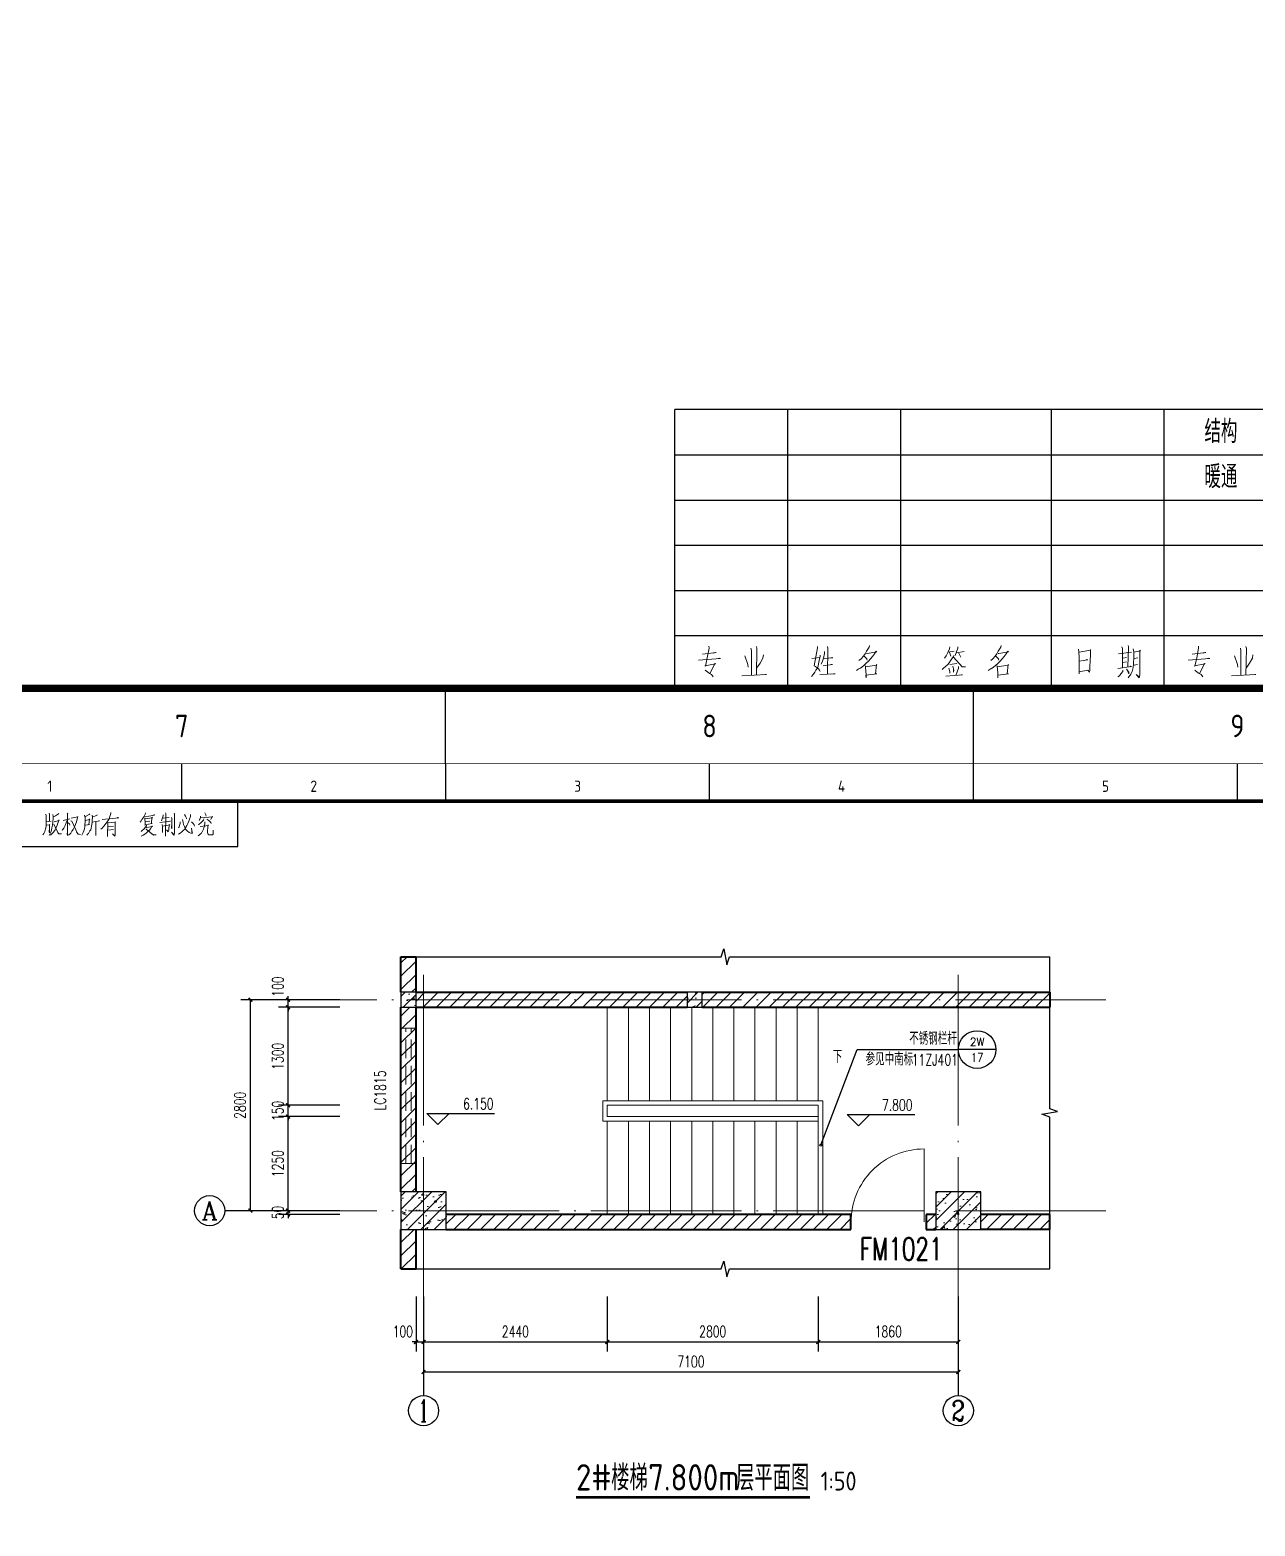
# Model space of a CAD drawing. Extents: x 238398 to 585159, y -66832 to 191741.
# Drawn here: x 408473 to 424739, y -47244 to -27378 of the extents above; entities that cross this region are included whole.
import ezdxf
from ezdxf.enums import TextEntityAlignment as Align

# ---------------------------------------------------------------- set-up
doc = ezdxf.new("R2010")
doc.units = 0
doc.header["$LTSCALE"] = 1000
doc.header["$MEASUREMENT"] = 0
doc.linetypes.add('DASH', pattern=[0.35, 0.25, -0.1])
doc.linetypes.add('DOTE', pattern=[2.42, 2, -0.2, 0.02, -0.2])
for name, color, linetype in [('AXIS', 3, 'Continuous'), ('AXIS_TEXT', 7, 'Continuous'), ('DIM_ELEV', 3, 'Continuous'), ('DIM_IDEN', 3, 'Continuous'), ('DIM_SYMB', 3, 'Continuous'), ('GZZ', 9, 'Continuous'), ('HQ1', 7, 'Continuous'), ('HQ2', 7, 'Continuous'), ('PUB_DIM', 76, 'Continuous'), ('WINDOW_TEXT', 7, 'Continuous')]:
    doc.layers.add(name, color=color, linetype=linetype)
for name, color, linetype, lineweight in [('COLUMN', 9, 'Continuous', 30), ('DOTE', 18, 'DOTE', 13), ('PUB_HATCH', 252, 'Continuous', 5), ('PUB_TEXT', 7, 'Continuous', 20), ('STAIR', 2, 'Continuous', 18), ('WALL', 4, 'Continuous', 40), ('WINDOW', 2, 'Continuous', 18)]:
    doc.layers.add(name, color=color, linetype=linetype, lineweight=lineweight)
doc.styles.add('_TCH_AXIS', font='complex.shx', dxfattribs={"bigfont": 'gbcbig.shx'})
doc.styles.add('_TCH_DIM', font='SIMPLEX', dxfattribs={"bigfont": 'GBCBIG'})
doc.styles.add('_TCH_DIM_T3', font='SIMPLEX', dxfattribs={"width": 0.705882, "bigfont": 'GBCBIG'})
doc.styles.add('_TCH_LABEL', font='geditxt.shx', dxfattribs={"bigfont": 'hztxt1.shx'})
doc.styles.add('_TCH_WINDOW', font='geditxt.shx', dxfattribs={"bigfont": 'hztxt1.shx'})
doc.styles.get("Standard").update_dxf_attribs({"font": 'gbenor.shx', "bigfont": 'gbcbig.shx'})
doc.styles.add('TK', font='GEDITXT.SHX', dxfattribs={"width": 0.85, "height": 3.5, "bigfont": 'hztxt1.shx'})
doc.dimstyles.new('_TCH_ARCH&&50', dxfattribs={"dimtxt": 148.75, "dimasz": 50, "dimexe": 125, "dimexo": 150, "dimgap": 63.125, "dimtad": 1, "dimdec": 0, "dimzin": 0, "dimdsep": 46, "dimtxsty": '_TCH_DIM_T3', "dimblk": 'ARCHTICK', "dimcen": 0.09, "dimazin": 2, "dimtfac": 1, "dimtdec": 0, "dimtix": 1, "dimtmove": 2, "dimatfit": 3, "dimfxl": 1, "dimtolj": 1, "dimtzin": 0, "dimarcsym": 0})
pattern_1 = [(45, (0, 89.76), (-88.388383, 88.388383), [])]
pattern_2 = [(45, (0, 0), (-88.388348, 88.388348), []), (50, (0, 0), (358.6301, -31.37607), [37.5, -412.5]), (355, (0, 0), (-69.37567, 376.09607), [30, -330]), (100.4514, (29.9, -2.6), (289.2547, 344.71977), [31.8701, -350.57106]), (46.1842, (0, 100), (533.62052, -82.7595), [56.25, -618.75]), (96.6356, (44.47, 93.1), (467.33135, 487.05894), [47.80514, -525.8565]), (351.1842, (0, 100), (467.331, 487.0593), [45, -495]), (21, (50, 75), (298.45353, -201.30945), [37.5, -412.5]), (326, (50, 75), (121.65767, 362.57502), [30, -330]), (71.4514, (74.87, 58.22), (420.11131, 161.26525), [31.8701, -350.57106]), (37.5, (0, 0), (6.079928, 166.446927), [0, -326, 0, -335, 0, -331.25]), (7.5, (0, 0), (131.53477, 197.205856), [0, -191, 0, -318.5, 0, -126.25]), (327.5, (-111.5, 0), (266.91122, -11.277436), [0, -125, 0, -390, 0, -517.5]), (317.5, (-161.5, 0), (291.59308, 50.05249), [0, -162.5, 0, -259, 0, -367.5])]

# ---------------------------------------------------------------- blocks, each defined once
blk = doc.blocks.new('GEDI_WK_A1')
at = {"color": 3}
for p, q in [((70.08, 584), (70.08, 594)), ((140.17, 584), (140.17, 594)), ((210.25, 584), (210.25, 594)), ((280.33, 584), (280.33, 594)), ((350.42, 584), (350.42, 594)), ((85, 572), (85, 584)), ((25, 572), (85, 572)), ((490.58, 0), (490.58, 10)), ((560.67, 0), (560.67, 10))]:
    blk.add_line(p, q, dxfattribs=at)
for points, const_width in [([(0, 0), (841, 0), (841, 594), (0, 594)], 0.1), ([(25, 10), (831, 10), (831, 584), (25, 584)], 1)]:
    blk.add_lwpolyline(points, close=True, dxfattribs=dict(at, const_width=const_width))
for s, p in [('1', (35.04, 588)), ('2', (105.12, 588)), ('3', (175.21, 588)), ('4', (245.29, 588)), ('5', (315.38, 588)), ('7', (455.54, 5)), ('8', (525.62, 5)), ('9', (595.71, 5))]:
    blk.add_text(s, height=3, dxfattribs=at).set_placement(p, align=Align.MIDDLE)
blk = doc.blocks.new('GEDI_Copyright_2012')
at = {"color": 7, "lineweight": 0}
for points in [[(8.99, -3.43), (9.11, -3.83), (9.11, -5.03), (9.11, -5.93), (9.03, -6.73), (8.9, -7.33), (8.73, -8.03), (8.48, -8.53), (8.22, -8.93)], [(10.81, -3.53), (10.9, -4.03), (10.9, -4.68), (10.81, -5.53), (10.73, -6.33), (10.6, -7.03), (10.47, -7.68), (10.3, -8.23), (10.09, -8.72), (9.84, -9.08)], [(9.88, -3.13), (9.96, -3.43), (9.96, -5.33)], [(12.43, -3.23), (12.34, -3.38), (11.53, -3.88), (10.98, -4.13)], [(14.64, -3.13), (14.81, -3.38), (14.76, -3.33), (14.72, -9.13), (14.68, -8.72), (14.72, -8.13)], [(20.67, -3.38), (20.5, -3.48), (19.35, -4.13), (19.27, -3.73), (19.4, -4.13), (19.4, -5.43), (19.35, -6.23), (19.31, -6.78), (19.22, -7.33), (19.1, -7.83), (18.93, -8.33), (18.72, -8.68), (18.54, -8.98)], [(22.67, -3.58), (21.99, -3.98), (21.35, -4.13), (21.26, -3.73), (21.35, -4.33), (21.31, -4.93), (21.26, -5.58), (21.22, -6.13), (21.13, -6.63), (21.05, -7.18), (20.92, -7.58), (20.71, -7.88), (20.5, -8.23), (20.28, -8.53), (20.07, -8.78), (19.86, -8.98)], [(26.28, -2.98), (26.28, -3.23), (26.02, -4.08), (25.76, -4.68), (25.51, -5.08), (25.04, -5.83), (24.36, -6.63), (23.9, -7.13), (23.6, -7.38)], [(35.45, -3.03), (35.49, -3.23), (34.98, -4.18), (34.52, -4.83), (34.26, -5.23), (34.05, -5.53)], [(35.11, -4.08), (36.34, -3.93), (37.87, -3.68), (37.75, -3.63), (37.49, -3.73)], [(40.12, -3.58), (40.16, -3.88), (39.83, -4.93), (39.66, -5.23)], [(40.8, -3.03), (40.84, -3.28), (40.8, -9.23), (40.72, -8.88), (40.8, -8.53)], [(43.1, -3.13), (43.18, -3.43), (43.14, -8.23), (43.14, -8.53), (43.1, -8.78), (43.05, -8.88), (42.97, -8.98), (42.37, -8.23), (43.05, -8.88)], [(47.43, -3.48), (47.39, -4.03), (47.17, -4.73), (47, -5.28), (46.71, -5.88), (46.45, -6.48), (46.2, -6.88), (45.86, -7.38), (45.47, -7.78), (45.09, -8.13), (44.67, -8.48), (44.24, -8.72)], [(45.82, -3.53), (46.07, -3.93), (46.24, -4.28), (46.32, -4.48), (46.32, -4.63)], [(51.21, -3.03), (51.47, -3.58), (51.55, -3.93)], [(9.16, -5.48), (10.39, -5.28)], [(11.2, -5.43), (12.56, -5.08), (12.47, -4.93), (12.26, -5.58), (12, -6.38), (11.75, -6.98), (11.45, -7.63), (11.03, -8.23), (10.6, -8.68), (10.26, -9.03)], [(14.72, -4.88), (14.42, -5.73), (14.08, -6.43), (13.74, -7.13), (13.45, -7.63), (13.36, -7.78)], [(13.62, -5.08), (15.4, -4.68)], [(14.72, -5.63), (15.27, -6.03), (15.4, -6.33)], [(15.7, -4.48), (17.52, -4.18), (17.44, -4.03), (17.27, -4.68), (17.1, -5.43), (16.93, -5.93), (16.76, -6.43), (16.55, -6.93), (16.21, -7.48), (15.91, -7.98), (15.61, -8.43), (15.32, -8.72), (15.02, -8.98)], [(15.61, -5.23), (15.87, -5.28), (17.44, -8.72), (18.2, -8.83), (17.44, -8.63), (17.14, -8.08)], [(19.48, -6.38), (19.56, -6.33), (20.54, -6.18), (20.41, -6.23), (20.54, -4.68), (20.63, -4.88), (19.44, -5.13)], [(21.31, -5.53), (23.22, -5.23), (23.09, -5.18), (22.88, -5.28)], [(22.28, -5.43), (22.28, -9.13), (22.24, -8.88), (22.28, -8.48)], [(23.98, -4.83), (28.4, -4.43), (28.14, -4.33)], [(25.34, -5.53), (25.43, -5.73), (25.38, -9.03), (25.38, -9.33), (25.34, -9.03), (25.38, -8.68)], [(25.43, -5.73), (27.38, -5.53), (27.38, -5.43), (27.47, -5.53), (27.38, -5.58), (27.38, -9.08), (27.34, -9.28), (26.66, -8.63), (27.34, -9.18)], [(28.14, -4.33), (27.8, -4.48)], [(35.24, -4.43), (35.28, -4.73), (35.32, -5.58), (35.32, -6.38), (35.28, -6.23), (37.19, -5.93), (37.07, -5.93), (37.15, -4.23), (37.28, -4.38), (35.28, -4.68)], [(36.64, -5.28), (35.36, -5.48)], [(39.27, -5.63), (42.08, -5.33), (42.03, -5.33), (41.87, -5.28), (41.65, -5.38)], [(40.12, -4.48), (41.74, -4.33)], [(42.33, -4.33), (42.42, -4.58), (42.42, -7.33), (42.33, -6.83), (42.37, -6.53)], [(44.67, -5.43), (44.63, -5.93), (44.5, -6.48), (44.37, -6.83), (44.24, -7.03)], [(45.26, -4.88), (45.43, -5.63), (45.56, -6.18), (45.77, -6.68), (45.99, -7.23), (46.24, -7.63), (46.58, -7.93), (47.05, -8.28), (47.51, -8.43), (47.81, -8.48), (47.94, -8.48), (47.73, -7.78), (47.64, -7.13), (47.81, -8.48)], [(47.64, -5.43), (48.07, -5.93), (48.36, -6.28), (48.49, -6.58)], [(51.21, -5.48), (51.21, -5.83), (51.08, -6.58), (50.95, -7.03), (50.83, -7.43), (50.7, -7.78), (50.53, -8.13), (50.32, -8.43), (50.06, -8.68), (49.77, -8.93), (49.43, -9.18)], [(50.91, -4.68), (50.83, -4.98), (50.44, -5.43), (50.06, -5.83), (49.81, -6.03), (49.55, -6.23)], [(50.06, -3.98), (50.02, -4.33), (49.94, -4.58), (49.85, -4.83), (49.77, -4.98), (49.68, -5.03), (50.02, -4.43), (53.29, -4.13), (53.16, -4.03), (52.78, -4.83)], [(51.76, -4.78), (52.27, -5.13), (52.65, -5.43), (52.83, -5.68), (52.91, -5.88)], [(9.11, -6.38), (10.01, -6.28), (9.92, -6.13), (9.92, -8.38), (9.88, -8.08), (9.88, -7.68)], [(11.15, -6.08), (12.34, -8.63), (13.15, -8.68), (12.38, -8.58), (12.17, -8.28)], [(26.96, -6.58), (25.47, -6.73)], [(25.47, -7.68), (26.96, -7.53)], [(35.71, -6.38), (35.71, -6.53), (34.98, -7.43), (34.56, -7.78), (34.26, -8.03)], [(35.62, -6.88), (35.75, -6.98), (37.28, -6.68), (37.23, -6.53), (36.77, -7.33), (36.47, -7.68), (36.17, -7.98), (35.71, -8.38), (35.28, -8.72), (34.81, -8.98), (34.26, -9.23)], [(35.54, -7.38), (35.62, -7.43), (37.57, -8.98), (38.3, -8.93), (37.57, -8.93), (37.32, -8.78)], [(39.87, -6.13), (39.95, -6.68), (39.95, -6.78), (40, -8.28), (39.95, -7.98), (40, -7.73)], [(40, -6.58), (41.95, -6.28), (41.82, -6.13), (41.74, -6.53), (41.69, -7.18), (41.61, -7.63), (41.57, -7.93), (41.44, -8.08), (41.06, -7.58), (41.48, -8.03)], [(49.98, -6.68), (52.19, -6.43), (52.06, -6.28), (52.02, -6.58), (51.93, -8.18), (51.97, -8.63), (52.06, -8.78), (52.19, -8.88), (52.4, -8.88), (52.61, -8.88), (53.21, -8.88), (53.42, -8.78), (53.46, -8.72), (53.42, -7.68), (53.42, -8.78)]]:
    blk.add_lwpolyline(points, dxfattribs=at)
blk = doc.blocks.new('GEDI_HQ1_2012')
at = {"layer": 'HQ1', "color": 2}
for p, q in [((0, 37), (-65, 37)), ((-65, 0), (-65, 37)), ((-50, 0), (-50, 37)), ((-35, 0), (-35, 37)), ((-15, 0), (-15, 37)), ((0, 0), (0, 37)), ((-65, 31), (0, 31)), ((-65, 25), (0, 25)), ((-65, 19), (0, 19)), ((-65, 13), (0, 13)), ((-65, 7), (0, 7)), ((0, 0), (0, 7)), ((-65, 0), (0, 0))]:
    blk.add_line(p, q, dxfattribs=at)
at = {"layer": 'HQ1', "color": 7, "lineweight": 0}
for points in [[(-61.84, 3.75), (-58.95, 3.96), (-59.09, 3.99), (-59.26, 3.96)], [(-61.32, 4.51), (-59.5, 4.74), (-59.61, 4.74), (-59.81, 4.67)], [(-60.48, 5.59), (-60.45, 5.32), (-60.68, 4.06), (-60.94, 2.94), (-61, 3), (-59.61, 3.24), (-59.64, 3.34), (-60.33, 1.98)], [(-55.7, 4.3), (-55.3, 3.17), (-55.24, 2.8)], [(-54.89, 5.32), (-54.83, 5.02), (-54.83, 1.71)], [(-54.16, 5.56), (-54.1, 5.29), (-54.16, 1.74)], [(-53.24, 4.44), (-53.3, 3.99), (-53.67, 3.34), (-54.13, 2.66)], [(-45.7, 4.4), (-45.7, 4.26), (-45.81, 3.69), (-45.9, 3.24), (-45.95, 2.94), (-46.07, 2.69), (-46.25, 2.39), (-46.42, 2.12), (-46.62, 1.84), (-46.85, 1.57)], [(-46.82, 3.96), (-45.72, 4.09)], [(-46.04, 5.53), (-46.04, 5.36), (-46.48, 3), (-46.3, 2.9), (-46.1, 2.73), (-45.92, 2.59), (-45.78, 2.42), (-45.7, 2.25)], [(-45.12, 4.88), (-45.12, 4.64), (-45.26, 3.99), (-45.4, 3.58), (-45.58, 3.21)], [(-45.17, 3.96), (-44.02, 4.06), (-44.1, 4.09), (-44.27, 4.06)], [(-44.71, 5.53), (-44.68, 5.32), (-44.74, 1.88)], [(-39.56, 4.64), (-39.47, 4.61), (-38.17, 4.84), (-38.25, 4.91), (-38.49, 4.57), (-38.74, 4.2), (-39.01, 3.89), (-39.3, 3.58), (-39.62, 3.27), (-39.96, 2.97), (-40.34, 2.69), (-40.4, 2.66), (-40.63, 2.52), (-40.86, 2.36)], [(-39.15, 5.7), (-39.18, 5.46), (-39.53, 4.91), (-39.73, 4.57), (-39.96, 4.26), (-40.25, 3.92), (-40.54, 3.69)], [(-39.88, 4.26), (-39.82, 4.23), (-39.5, 3.92), (-39.47, 3.75), (-39.59, 3.99)], [(-27.95, 4.37), (-27.98, 4.2), (-28.44, 3.58), (-28.47, 3.51), (-28.7, 3.21), (-29.11, 2.83), (-29.31, 2.66), (-29.51, 2.49)], [(-28.5, 5.49), (-28.53, 5.26), (-28.76, 4.74), (-28.96, 4.33), (-29.2, 3.99)], [(-28.73, 4.81), (-27.89, 4.91)], [(-28.53, 4.78), (-28.33, 4.26)], [(-28.01, 4.13), (-26.85, 2.83), (-26.38, 2.83), (-26.85, 2.87), (-27.08, 3.11)], [(-27.43, 5.49), (-27.4, 5.32), (-27.75, 4.37)], [(-27.6, 4.71), (-26.56, 4.88)], [(-27.28, 4.67), (-27.02, 4.13)], [(-22.07, 4.64), (-21.98, 4.61), (-20.68, 4.84), (-20.76, 4.91), (-20.99, 4.57), (-21.26, 4.2), (-21.52, 3.89), (-21.81, 3.58), (-22.12, 3.27), (-22.47, 2.97), (-22.85, 2.69), (-22.91, 2.66), (-23.14, 2.52), (-23.37, 2.36)], [(-21.66, 5.7), (-21.69, 5.46), (-22.04, 4.91), (-22.24, 4.57), (-22.47, 4.26), (-22.76, 3.92), (-23.05, 3.69)], [(-22.39, 4.26), (-22.33, 4.23), (-22.01, 3.92), (-21.98, 3.75), (-22.1, 3.99)], [(-11.41, 5.19), (-11.35, 4.84), (-11.32, 4.09), (-11.29, 3.31), (-11.29, 3.21), (-11.29, 2.66), (-11.29, 1.94), (-11.29, 2.18), (-10.17, 2.39), (-9.93, 2.15), (-9.87, 2.46), (-9.87, 2.87), (-9.84, 3.65), (-9.82, 4.47), (-9.82, 5.15), (-9.79, 5.05), (-11.32, 4.81)], [(-6.08, 4.57), (-4.37, 4.78)], [(-5.62, 5.49), (-5.56, 5.29), (-5.56, 2.73)], [(-5.53, 3.99), (-5.01, 4.09)], [(-4.8, 5.7), (-4.75, 5.49), (-4.83, 2.83)], [(-4.14, 5.22), (-4.05, 4.84), (-4.05, 4.09), (-4.08, 3.27), (-4.14, 2.76), (-4.28, 2.22), (-4.46, 1.88), (-4.78, 1.37)], [(-4.05, 4.81), (-3.18, 4.98), (-3.27, 5.08), (-3.27, 4.03), (-3.27, 3.96), (-3.24, 2.42), (-3.27, 1.84), (-3.3, 1.5), (-3.33, 1.4), (-3.76, 1.84), (-3.36, 1.54)], [(-4.02, 3.96), (-3.53, 4.06)], [(-60.97, 2.42), (-60.62, 2.15), (-60.39, 1.98), (-60.13, 1.81), (-59.99, 1.67), (-59.9, 1.5)], [(-45.29, 3), (-44.07, 3.17), (-44.22, 3.17), (-44.36, 3.11)], [(-39.73, 3.04), (-39.67, 2.94), (-39.62, 2.08), (-39.59, 1.98), (-39.59, 1.37), (-39.62, 1.64), (-39.62, 1.74), (-38.19, 1.91), (-38.22, 1.91), (-38.37, 1.91), (-38.22, 3.17), (-38.17, 3.11), (-38.25, 3.07), (-39.64, 2.87)], [(-28.62, 2.66), (-28.47, 2.22), (-28.47, 2.01), (-28.5, 2.29)], [(-27.57, 3.27), (-28.5, 3.14)], [(-28.07, 2.94), (-27.95, 2.42), (-28.01, 2.15), (-28.01, 2.52)], [(-27.34, 2.9), (-27.34, 2.66), (-27.69, 1.71)], [(-22.24, 3.04), (-22.18, 2.94), (-22.12, 2.08), (-22.1, 1.98), (-22.1, 1.37), (-22.12, 1.64), (-22.12, 1.74), (-20.71, 1.91), (-20.74, 1.91), (-20.88, 1.91), (-20.74, 3.17), (-20.68, 3.11), (-20.76, 3.07), (-22.15, 2.87)], [(-11.29, 3.58), (-10.17, 3.79), (-10.28, 3.82), (-10.54, 3.69)], [(-6.17, 2.63), (-4.37, 2.9), (-4.46, 2.94), (-4.57, 2.83)], [(-5.5, 2.42), (-5.53, 2.25), (-5.76, 1.91), (-5.97, 1.67), (-6.17, 1.5)], [(-5.5, 3.41), (-5.04, 3.51)], [(-5.04, 2.52), (-4.72, 2.12), (-4.72, 1.94), (-4.83, 2.25)], [(-4.08, 3.07), (-4.02, 3.07), (-3.56, 3.17)], [(-56.1, 1.64), (-52.83, 1.81), (-52.98, 1.84), (-53.3, 1.77)], [(-45.75, 1.81), (-43.72, 1.91), (-43.93, 1.94), (-44.27, 1.88)], [(-28.99, 1.61), (-26.79, 1.77), (-26.93, 1.77), (-27.25, 1.74)]]:
    blk.add_lwpolyline(points, dxfattribs=at)
blk.add_text('223344', height=0.0001).set_placement((-22.1, 1.74))
blk = doc.blocks.new('GEDI_HQ2_2012')
at = {"layer": 'HQ2', "color": 2}
for p, q in [((0, 37), (-65, 37)), ((-65, 0), (-65, 37)), ((-50, 0), (-50, 37)), ((-35, 0), (-35, 37)), ((-15, 0), (-15, 37)), ((0, 0), (0, 37)), ((-65, 31), (0, 31)), ((-65, 25), (0, 25)), ((-65, 19), (0, 19)), ((-65, 13), (0, 13)), ((-65, 7), (0, 7)), ((0, 0), (0, 7)), ((-65, 0), (0, 0))]:
    blk.add_line(p, q, dxfattribs=at)
at = {"layer": 'HQ2', "color": 7, "lineweight": 0}
for points in [[(-61.84, 3.75), (-58.95, 3.96), (-59.09, 3.99), (-59.26, 3.96)], [(-61.32, 4.51), (-59.5, 4.74), (-59.61, 4.74), (-59.81, 4.67)], [(-60.48, 5.59), (-60.45, 5.32), (-60.68, 4.06), (-60.94, 2.94), (-61, 3), (-59.61, 3.24), (-59.64, 3.34), (-60.33, 1.98)], [(-55.7, 4.3), (-55.3, 3.17), (-55.24, 2.8)], [(-54.89, 5.32), (-54.83, 5.02), (-54.83, 1.71)], [(-54.16, 5.56), (-54.1, 5.29), (-54.16, 1.74)], [(-53.24, 4.44), (-53.3, 3.99), (-53.67, 3.34), (-54.13, 2.66)], [(-45.7, 4.4), (-45.7, 4.26), (-45.81, 3.69), (-45.9, 3.24), (-45.95, 2.94), (-46.07, 2.69), (-46.25, 2.39), (-46.42, 2.12), (-46.62, 1.84), (-46.85, 1.57)], [(-46.82, 3.96), (-45.72, 4.09)], [(-46.04, 5.53), (-46.04, 5.36), (-46.48, 3), (-46.3, 2.9), (-46.1, 2.73), (-45.92, 2.59), (-45.78, 2.42), (-45.7, 2.25)], [(-45.12, 4.88), (-45.12, 4.64), (-45.26, 3.99), (-45.4, 3.58), (-45.58, 3.21)], [(-45.17, 3.96), (-44.02, 4.06), (-44.1, 4.09), (-44.27, 4.06)], [(-44.71, 5.53), (-44.68, 5.32), (-44.74, 1.88)], [(-39.56, 4.64), (-39.47, 4.61), (-38.17, 4.84), (-38.25, 4.91), (-38.49, 4.57), (-38.74, 4.2), (-39.01, 3.89), (-39.3, 3.58), (-39.62, 3.27), (-39.96, 2.97), (-40.34, 2.69), (-40.4, 2.66), (-40.63, 2.52), (-40.86, 2.36)], [(-39.15, 5.7), (-39.18, 5.46), (-39.53, 4.91), (-39.73, 4.57), (-39.96, 4.26), (-40.25, 3.92), (-40.54, 3.69)], [(-39.88, 4.26), (-39.82, 4.23), (-39.5, 3.92), (-39.47, 3.75), (-39.59, 3.99)], [(-27.95, 4.37), (-27.98, 4.2), (-28.44, 3.58), (-28.47, 3.51), (-28.7, 3.21), (-29.11, 2.83), (-29.31, 2.66), (-29.51, 2.49)], [(-28.5, 5.49), (-28.53, 5.26), (-28.76, 4.74), (-28.96, 4.33), (-29.2, 3.99)], [(-28.73, 4.81), (-27.89, 4.91)], [(-28.53, 4.78), (-28.33, 4.26)], [(-28.01, 4.13), (-26.85, 2.83), (-26.38, 2.83), (-26.85, 2.87), (-27.08, 3.11)], [(-27.43, 5.49), (-27.4, 5.32), (-27.75, 4.37)], [(-27.6, 4.71), (-26.56, 4.88)], [(-27.28, 4.67), (-27.02, 4.13)], [(-22.07, 4.64), (-21.98, 4.61), (-20.68, 4.84), (-20.76, 4.91), (-20.99, 4.57), (-21.26, 4.2), (-21.52, 3.89), (-21.81, 3.58), (-22.12, 3.27), (-22.47, 2.97), (-22.85, 2.69), (-22.91, 2.66), (-23.14, 2.52), (-23.37, 2.36)], [(-21.66, 5.7), (-21.69, 5.46), (-22.04, 4.91), (-22.24, 4.57), (-22.47, 4.26), (-22.76, 3.92), (-23.05, 3.69)], [(-22.39, 4.26), (-22.33, 4.23), (-22.01, 3.92), (-21.98, 3.75), (-22.1, 3.99)], [(-11.41, 5.19), (-11.35, 4.84), (-11.32, 4.09), (-11.29, 3.31), (-11.29, 3.21), (-11.29, 2.66), (-11.29, 1.94), (-11.29, 2.18), (-10.17, 2.39), (-9.93, 2.15), (-9.87, 2.46), (-9.87, 2.87), (-9.84, 3.65), (-9.82, 4.47), (-9.82, 5.15), (-9.79, 5.05), (-11.32, 4.81)], [(-6.08, 4.57), (-4.37, 4.78)], [(-5.62, 5.49), (-5.56, 5.29), (-5.56, 2.73)], [(-5.53, 3.99), (-5.01, 4.09)], [(-4.8, 5.7), (-4.75, 5.49), (-4.83, 2.83)], [(-4.14, 5.22), (-4.05, 4.84), (-4.05, 4.09), (-4.08, 3.27), (-4.14, 2.76), (-4.28, 2.22), (-4.46, 1.88), (-4.78, 1.37)], [(-4.05, 4.81), (-3.18, 4.98), (-3.27, 5.08), (-3.27, 4.03), (-3.27, 3.96), (-3.24, 2.42), (-3.27, 1.84), (-3.3, 1.5), (-3.33, 1.4), (-3.76, 1.84), (-3.36, 1.54)], [(-4.02, 3.96), (-3.53, 4.06)], [(-60.97, 2.42), (-60.62, 2.15), (-60.39, 1.98), (-60.13, 1.81), (-59.99, 1.67), (-59.9, 1.5)], [(-45.29, 3), (-44.07, 3.17), (-44.22, 3.17), (-44.36, 3.11)], [(-39.73, 3.04), (-39.67, 2.94), (-39.62, 2.08), (-39.59, 1.98), (-39.59, 1.37), (-39.62, 1.64), (-39.62, 1.74), (-38.19, 1.91), (-38.22, 1.91), (-38.37, 1.91), (-38.22, 3.17), (-38.17, 3.11), (-38.25, 3.07), (-39.64, 2.87)], [(-28.62, 2.66), (-28.47, 2.22), (-28.47, 2.01), (-28.5, 2.29)], [(-27.57, 3.27), (-28.5, 3.14)], [(-28.07, 2.94), (-27.95, 2.42), (-28.01, 2.15), (-28.01, 2.52)], [(-27.34, 2.9), (-27.34, 2.66), (-27.69, 1.71)], [(-22.24, 3.04), (-22.18, 2.94), (-22.12, 2.08), (-22.1, 1.98), (-22.1, 1.37), (-22.12, 1.64), (-22.12, 1.74), (-20.71, 1.91), (-20.74, 1.91), (-20.88, 1.91), (-20.74, 3.17), (-20.68, 3.11), (-20.76, 3.07), (-22.15, 2.87)], [(-11.29, 3.58), (-10.17, 3.79), (-10.28, 3.82), (-10.54, 3.69)], [(-6.17, 2.63), (-4.37, 2.9), (-4.46, 2.94), (-4.57, 2.83)], [(-5.5, 2.42), (-5.53, 2.25), (-5.76, 1.91), (-5.97, 1.67), (-6.17, 1.5)], [(-5.5, 3.41), (-5.04, 3.51)], [(-5.04, 2.52), (-4.72, 2.12), (-4.72, 1.94), (-4.83, 2.25)], [(-4.08, 3.07), (-4.02, 3.07), (-3.56, 3.17)], [(-56.1, 1.64), (-52.83, 1.81), (-52.98, 1.84), (-53.3, 1.77)], [(-45.75, 1.81), (-43.72, 1.91), (-43.93, 1.94), (-44.27, 1.88)], [(-28.99, 1.61), (-26.79, 1.77), (-26.93, 1.77), (-27.25, 1.74)]]:
    blk.add_lwpolyline(points, dxfattribs=at)
blk.add_text('112233', height=0.0001).set_placement((-22.1, 1.74))
blk = doc.blocks.new('CEEC_TK_A1')
for name, p in [('GEDI_WK_A1', (0, 0)), ('GEDI_Copyright_2012', (25, 584)), ('GEDI_HQ2_2012', (586, 10)), ('GEDI_HQ1_2012', (651, 10))]:
    blk.add_blockref(name, p)
at = {"style": 'TK', "width": 0.85}
for tag, height, p in [('PROJECTNAME', 4.75, (776, 44)), ('PHASE', 4, (818, 44)), ('DRAWINGNAME', 4.75, (786, 31))]:
    blk.add_attdef(tag, text='', height=height, dxfattribs=at).set_placement(p, align=Align.MIDDLE_CENTER)
for tag, p, height in [('APPROVE', (663, 32.75), 3.5), ('DESIGN', (708, 32.75), 3.5), ('REVIEW1', (663, 25.75), 3.5), ('DRAW', (708, 25.75), 3.5), ('REVIEW2', (663, 18.75), 3.5), ('PROPORTION', (708, 18.75), 3.5), ('DRAWINGNUMBER', (758, 18.5), 4), ('CHECK', (663, 11.75), 3.5), ('DATE', (708, 11.75), 3.5), ('VERSION', (824, 11.75), 3.5)]:
    blk.add_attdef(tag, p, '', height=height, dxfattribs=at)
blk = doc.blocks.new('_ArchTick')
at = {"color": 0, "linetype": 'ByBlock', "const_width": 0.4}
blk.add_lwpolyline([(-0.5, -0.5), (0.5, 0.5)], dxfattribs=at)
blk = doc.blocks.new('*D298')
at = {"layer": 'Defpoints', "color": 0, "transparency": 16777216}
for p in [(411400, -40256), (412738, -40256), (412738, -43056)]:
    blk.add_point(p, dxfattribs=at)
at = {"layer": 'PUB_DIM', "color": 0, "lineweight": -2, "transparency": 16777216}
for p, q in [((412588, -40256), (411275, -40256)), ((411400, -43056), (411400, -40256)), ((412588, -43056), (411275, -43056))]:
    blk.add_line(p, q, dxfattribs=at)
at = {"layer": 'PUB_DIM', "color": 0, "lineweight": -2, "transparency": 16777216, "xscale": 50, "yscale": 50, "zscale": 50}
for p, rotation in [((411400, -40256), 90), ((411400, -43056), 270)]:
    blk.add_blockref('_ArchTick', p, dxfattribs=dict(at, rotation=rotation))
at = {"layer": 'PUB_DIM', "color": 0, "transparency": 16777216, "insert": (411262, -41656), "char_height": 148.8, "attachment_point": 5, "rotation": 90, "style": '_TCH_DIM_T3'}
blk.add_mtext('\\A1;2800', dxfattribs=at)
blk = doc.blocks.new('*D299')
at = {"layer": 'Defpoints', "color": 0, "transparency": 16777216}
for p in [(411900, -40256), (412738, -40256), (412738, -40356)]:
    blk.add_point(p, dxfattribs=at)
at = {"layer": 'PUB_DIM', "color": 0, "lineweight": -2, "transparency": 16777216}
for p, q in [((412588, -40256), (411775, -40256)), ((411900, -40256), (411900, -40206)), ((411900, -40356), (411900, -40256)), ((412588, -40356), (411775, -40356)), ((411900, -40356), (411900, -40406))]:
    blk.add_line(p, q, dxfattribs=at)
at = {"layer": 'PUB_DIM', "color": 0, "lineweight": -2, "transparency": 16777216, "xscale": 50, "yscale": 50, "zscale": 50}
for p, rotation in [((411900, -40256), 270), ((411900, -40356), 90)]:
    blk.add_blockref('_ArchTick', p, dxfattribs=dict(at, rotation=rotation))
at = {"layer": 'PUB_DIM', "color": 0, "transparency": 16777216, "insert": (411763, -40081), "char_height": 148.8, "attachment_point": 5, "rotation": 90, "style": '_TCH_DIM_T3'}
blk.add_mtext('\\A1;100', dxfattribs=at)
blk = doc.blocks.new('*D300')
at = {"layer": 'Defpoints', "color": 0, "transparency": 16777216}
for p in [(411900, -40356), (412738, -40356), (412738, -41656)]:
    blk.add_point(p, dxfattribs=at)
at = {"layer": 'PUB_DIM', "color": 0, "lineweight": -2, "transparency": 16777216}
for p, q in [((412588, -40356), (411775, -40356)), ((411900, -41656), (411900, -40356)), ((412588, -41656), (411775, -41656))]:
    blk.add_line(p, q, dxfattribs=at)
at = {"layer": 'PUB_DIM', "color": 0, "lineweight": -2, "transparency": 16777216, "xscale": 50, "yscale": 50, "zscale": 50}
for p, rotation in [((411900, -40356), 90), ((411900, -41656), 270)]:
    blk.add_blockref('_ArchTick', p, dxfattribs=dict(at, rotation=rotation))
at = {"layer": 'PUB_DIM', "color": 0, "transparency": 16777216, "insert": (411763, -41006), "char_height": 148.8, "attachment_point": 5, "rotation": 90, "style": '_TCH_DIM_T3'}
blk.add_mtext('\\A1;1300', dxfattribs=at)
blk = doc.blocks.new('*D301')
at = {"layer": 'Defpoints', "color": 0, "transparency": 16777216}
for p in [(411900, -41656), (412738, -41656), (412738, -41806)]:
    blk.add_point(p, dxfattribs=at)
at = {"layer": 'PUB_DIM', "color": 0, "lineweight": -2, "transparency": 16777216}
for p, q in [((412588, -41656), (411775, -41656)), ((411900, -41656), (411900, -41606)), ((411900, -41806), (411900, -41656)), ((412588, -41806), (411775, -41806)), ((411900, -41806), (411900, -41856))]:
    blk.add_line(p, q, dxfattribs=at)
at = {"layer": 'PUB_DIM', "color": 0, "lineweight": -2, "transparency": 16777216, "xscale": 50, "yscale": 50, "zscale": 50}
for p, rotation in [((411900, -41656), 270), ((411900, -41806), 90)]:
    blk.add_blockref('_ArchTick', p, dxfattribs=dict(at, rotation=rotation))
at = {"layer": 'PUB_DIM', "color": 0, "transparency": 16777216, "insert": (411763, -41731), "char_height": 148.8, "attachment_point": 5, "rotation": 90, "style": '_TCH_DIM_T3'}
blk.add_mtext('\\A1;150', dxfattribs=at)
blk = doc.blocks.new('*D302')
at = {"layer": 'Defpoints', "color": 0, "transparency": 16777216}
for p in [(411900, -41806), (412738, -41806), (412738, -43056)]:
    blk.add_point(p, dxfattribs=at)
at = {"layer": 'PUB_DIM', "color": 0, "lineweight": -2, "transparency": 16777216}
for p, q in [((412588, -41806), (411775, -41806)), ((411900, -43056), (411900, -41806)), ((412588, -43056), (411775, -43056))]:
    blk.add_line(p, q, dxfattribs=at)
at = {"layer": 'PUB_DIM', "color": 0, "lineweight": -2, "transparency": 16777216, "xscale": 50, "yscale": 50, "zscale": 50}
for p, rotation in [((411900, -41806), 90), ((411900, -43056), 270)]:
    blk.add_blockref('_ArchTick', p, dxfattribs=dict(at, rotation=rotation))
at = {"layer": 'PUB_DIM', "color": 0, "transparency": 16777216, "insert": (411763, -42431), "char_height": 148.8, "attachment_point": 5, "rotation": 90, "style": '_TCH_DIM_T3'}
blk.add_mtext('\\A1;1250', dxfattribs=at)
blk = doc.blocks.new('*D303')
at = {"layer": 'Defpoints', "color": 0, "transparency": 16777216}
for p in [(411900, -43056), (412738, -43056), (412738, -43106)]:
    blk.add_point(p, dxfattribs=at)
at = {"layer": 'PUB_DIM', "color": 0, "lineweight": -2, "transparency": 16777216}
for p, q in [((412588, -43056), (411775, -43056)), ((412588, -43106), (411775, -43106)), ((411900, -43056), (411900, -43006)), ((411900, -43106), (411900, -43056)), ((411900, -43106), (411900, -43156))]:
    blk.add_line(p, q, dxfattribs=at)
at = {"layer": 'PUB_DIM', "color": 0, "lineweight": -2, "transparency": 16777216, "xscale": 50, "yscale": 50, "zscale": 50}
for p, rotation in [((411900, -43056), 270), ((411900, -43106), 90)]:
    blk.add_blockref('_ArchTick', p, dxfattribs=dict(at, rotation=rotation))
at = {"layer": 'PUB_DIM', "color": 0, "transparency": 16777216, "insert": (411763, -43081), "char_height": 148.8, "attachment_point": 5, "rotation": 90, "style": '_TCH_DIM_T3'}
blk.add_mtext('\\A1;50', dxfattribs=at)
blk = doc.blocks.new('*D304')
at = {"layer": 'Defpoints', "color": 0, "transparency": 16777216}
for p in [(418939, -44045), (420799, -44045), (420799, -44799)]:
    blk.add_point(p, dxfattribs=at)
at = {"layer": 'PUB_DIM', "color": 0, "lineweight": -2, "transparency": 16777216}
for p, q in [((418939, -44195), (418939, -44924)), ((420799, -44195), (420799, -44924)), ((418939, -44799), (420799, -44799))]:
    blk.add_line(p, q, dxfattribs=at)
at = {"layer": 'PUB_DIM', "color": 0, "lineweight": -2, "transparency": 16777216, "xscale": 50, "yscale": 50, "zscale": 50, "rotation": 180}
blk.add_blockref('_ArchTick', (418939, -44799), dxfattribs=at)
at = {"layer": 'PUB_DIM', "color": 0, "lineweight": -2, "transparency": 16777216, "xscale": 50, "yscale": 50, "zscale": 50}
blk.add_blockref('_ArchTick', (420799, -44799), dxfattribs=at)
at = {"layer": 'PUB_DIM', "color": 0, "transparency": 16777216, "insert": (419869, -44661), "char_height": 148.8, "attachment_point": 5, "style": '_TCH_DIM_T3'}
blk.add_mtext('\\A1;1860', dxfattribs=at)
blk = doc.blocks.new('*D305')
at = {"layer": 'Defpoints', "color": 0, "transparency": 16777216}
for p in [(416139, -44045), (418939, -44045), (418939, -44799)]:
    blk.add_point(p, dxfattribs=at)
at = {"layer": 'PUB_DIM', "color": 0, "lineweight": -2, "transparency": 16777216}
for p, q in [((416139, -44195), (416139, -44924)), ((418939, -44195), (418939, -44924)), ((416139, -44799), (418939, -44799))]:
    blk.add_line(p, q, dxfattribs=at)
at = {"layer": 'PUB_DIM', "color": 0, "lineweight": -2, "transparency": 16777216, "xscale": 50, "yscale": 50, "zscale": 50, "rotation": 180}
blk.add_blockref('_ArchTick', (416139, -44799), dxfattribs=at)
at = {"layer": 'PUB_DIM', "color": 0, "lineweight": -2, "transparency": 16777216, "xscale": 50, "yscale": 50, "zscale": 50}
blk.add_blockref('_ArchTick', (418939, -44799), dxfattribs=at)
at = {"layer": 'PUB_DIM', "color": 0, "transparency": 16777216, "insert": (417539, -44661), "char_height": 148.8, "attachment_point": 5, "style": '_TCH_DIM_T3'}
blk.add_mtext('\\A1;2800', dxfattribs=at)
blk = doc.blocks.new('*D306')
at = {"layer": 'Defpoints', "color": 0, "transparency": 16777216}
for p in [(413699, -44045), (416139, -44045), (416139, -44799)]:
    blk.add_point(p, dxfattribs=at)
at = {"layer": 'PUB_DIM', "color": 0, "lineweight": -2, "transparency": 16777216}
for p, q in [((413699, -44195), (413699, -44924)), ((416139, -44195), (416139, -44924)), ((413699, -44799), (416139, -44799))]:
    blk.add_line(p, q, dxfattribs=at)
at = {"layer": 'PUB_DIM', "color": 0, "lineweight": -2, "transparency": 16777216, "xscale": 50, "yscale": 50, "zscale": 50, "rotation": 180}
blk.add_blockref('_ArchTick', (413699, -44799), dxfattribs=at)
at = {"layer": 'PUB_DIM', "color": 0, "lineweight": -2, "transparency": 16777216, "xscale": 50, "yscale": 50, "zscale": 50}
blk.add_blockref('_ArchTick', (416139, -44799), dxfattribs=at)
at = {"layer": 'PUB_DIM', "color": 0, "transparency": 16777216, "insert": (414919, -44661), "char_height": 148.8, "attachment_point": 5, "style": '_TCH_DIM_T3'}
blk.add_mtext('\\A1;2440', dxfattribs=at)
blk = doc.blocks.new('*D307')
at = {"layer": 'Defpoints', "color": 0, "transparency": 16777216}
for p in [(413599, -44045), (413699, -44045), (413699, -44799)]:
    blk.add_point(p, dxfattribs=at)
at = {"layer": 'PUB_DIM', "color": 0, "lineweight": -2, "transparency": 16777216}
for p, q in [((413599, -44195), (413599, -44924)), ((413699, -44195), (413699, -44924)), ((413599, -44799), (413549, -44799)), ((413599, -44799), (413699, -44799)), ((413699, -44799), (413749, -44799))]:
    blk.add_line(p, q, dxfattribs=at)
at = {"layer": 'PUB_DIM', "color": 0, "lineweight": -2, "transparency": 16777216, "xscale": 50, "yscale": 50, "zscale": 50}
blk.add_blockref('_ArchTick', (413599, -44799), dxfattribs=at)
at = {"layer": 'PUB_DIM', "color": 0, "lineweight": -2, "transparency": 16777216, "xscale": 50, "yscale": 50, "zscale": 50, "rotation": 180}
blk.add_blockref('_ArchTick', (413699, -44799), dxfattribs=at)
at = {"layer": 'PUB_DIM', "color": 0, "transparency": 16777216, "insert": (413424, -44661), "char_height": 148.8, "attachment_point": 5, "style": '_TCH_DIM_T3'}
blk.add_mtext('\\A1;100', dxfattribs=at)
blk = doc.blocks.new('*D308')
at = {"layer": 'Defpoints', "color": 0, "transparency": 16777216}
for p in [(413699, -44045), (420799, -44045), (420799, -45198)]:
    blk.add_point(p, dxfattribs=at)
at = {"layer": 'PUB_DIM', "color": 0, "lineweight": -2, "transparency": 16777216}
for p, q in [((413699, -44195), (413699, -45323)), ((420799, -44195), (420799, -45323)), ((413699, -45198), (420799, -45198))]:
    blk.add_line(p, q, dxfattribs=at)
at = {"layer": 'PUB_DIM', "color": 0, "lineweight": -2, "transparency": 16777216, "xscale": 50, "yscale": 50, "zscale": 50, "rotation": 180}
blk.add_blockref('_ArchTick', (413699, -45198), dxfattribs=at)
at = {"layer": 'PUB_DIM', "color": 0, "lineweight": -2, "transparency": 16777216, "xscale": 50, "yscale": 50, "zscale": 50}
blk.add_blockref('_ArchTick', (420799, -45198), dxfattribs=at)
at = {"layer": 'PUB_DIM', "color": 0, "transparency": 16777216, "insert": (417249, -45060), "char_height": 148.8, "attachment_point": 5, "style": '_TCH_DIM_T3'}
blk.add_mtext('\\A1;7100', dxfattribs=at)
blk = doc.blocks.new('$DorLib2D$00000003')
blk.add_line((0.47, 0), (0.47, 0.97))
at = {"lineweight": 13}
blk.add_arc((0.47, 0), 0.97, 90, 180, dxfattribs=at)

msp = doc.modelspace()

# ---------------------------------------------------------------- hatches: boundary and pattern name
at = {"layer": 'PUB_HATCH'}
h = msp.add_hatch(dxfattribs=at)
h.set_pattern_fill('普通砖', color=256, scale=50, style=0)
h.set_pattern_definition(pattern_1)
h.paths.add_polyline_path([(413399, -40156), (413599, -40156), (413599, -39686.4), (413399, -39686.4)])
h = msp.add_hatch(dxfattribs=at)
h.set_pattern_fill('钢筋混凝土', color=256, scale=50, style=0)
h.set_pattern_definition(pattern_2)
h.paths.add_polyline_path([(413399, -40356), (413599, -40356), (413599, -40156), (413399, -40156)])
h = msp.add_hatch(dxfattribs=at)
h.set_pattern_fill('普通砖', color=256, scale=50, style=0)
h.set_pattern_definition(pattern_1)
h.paths.add_polyline_path([(417199, -40356), (417199, -40156), (413599, -40156), (413599, -40356)])
h = msp.add_hatch(dxfattribs=at)
h.set_pattern_fill('钢筋混凝土', color=256, scale=50, style=0)
h.set_pattern_definition(pattern_2)
h.paths.add_polyline_path([(417199, -40356), (417399, -40356), (417399, -40156), (417199, -40156)])
h = msp.add_hatch(dxfattribs=at)
h.set_pattern_fill('普通砖', color=256, scale=50, style=0)
h.set_pattern_definition(pattern_1)
h.paths.add_polyline_path([(417399, -40156), (417399, -40356), (422012.3, -40356), (422012.3, -40156)])
h = msp.add_hatch(dxfattribs=at)
h.set_pattern_fill('普通砖', color=256, scale=50, style=0)
h.set_pattern_definition(pattern_1)
h.paths.add_polyline_path([(413599, -40356), (413399, -40356), (413399, -42806), (413599, -42806)])
h = msp.add_hatch(dxfattribs=at)
h.set_pattern_fill('钢筋混凝土', color=256, scale=50, style=0)
h.set_pattern_definition(pattern_2)
h.paths.add_polyline_path([(413399, -43306), (413999, -43306), (413999, -42806), (413399, -42806)])
h = msp.add_hatch(dxfattribs=at)
h.set_pattern_fill('钢筋混凝土', color=256, scale=50, style=0)
h.set_pattern_definition(pattern_2)
h.paths.add_polyline_path([(420499, -43306), (421099, -43306), (421099, -42806), (420499, -42806)])
h = msp.add_hatch(dxfattribs=at)
h.set_pattern_fill('普通砖', color=256, scale=50, style=0)
h.set_pattern_definition(pattern_1)
h.paths.add_polyline_path([(413999, -43306), (419374, -43306), (419374, -43106), (413999, -43106)])
h = msp.add_hatch(dxfattribs=at)
h.set_pattern_fill('普通砖', color=256, scale=50, style=0)
h.set_pattern_definition(pattern_1)
h.paths.add_polyline_path([(420499, -43306), (420499, -43106), (420374, -43106), (420374, -43306)])
h = msp.add_hatch(dxfattribs=at)
h.set_pattern_fill('普通砖', color=256, scale=50, style=0)
h.set_pattern_definition(pattern_1)
h.paths.add_polyline_path([(421099, -43106), (421099, -43306), (422012.3, -43306), (422012.3, -43106)])
h = msp.add_hatch(dxfattribs=at)
h.set_pattern_fill('普通砖', color=256, scale=50, style=0)
h.set_pattern_definition(pattern_1)
h.paths.add_polyline_path([(413599, -43829.5), (413599, -43306), (413399, -43306), (413399, -43829.5)])

# ---------------------------------------------------------------- linework, layer by layer
at = {"layer": 'AXIS'}
for p, q in [((411503.5, -43056), (411058.9, -43056)), ((413699, -44487), (413699, -45511.2)), ((420799, -44487), (420799, -45511.2))]:
    msp.add_line(p, q, dxfattribs=at)
for centre in [(410858.9, -43056), (413699, -45711.2), (420799, -45711.2)]:
    msp.add_circle(centre, 200, dxfattribs=at)
at = {"layer": 'COLUMN'}
for p, q in [((413999, -42806), (413399, -42806)), ((413399, -42806), (413399, -43306)), ((413999, -43306), (413999, -42806)), ((421099, -42806), (420499, -42806)), ((420499, -42806), (420499, -43306)), ((421099, -43306), (421099, -42806)), ((413399, -43306), (413999, -43306)), ((420499, -43306), (421099, -43306))]:
    msp.add_line(p, q, dxfattribs=at)
at = {"layer": 'DIM_ELEV'}
for p, q in [((413890.7, -41913.8), (413740.7, -41763.8)), ((413740.7, -41763.8), (414639.1, -41763.8)), ((413890.7, -41913.8), (414040.7, -41763.8)), ((419472.3, -41930.1), (419322.3, -41780.1)), ((419322.3, -41780.1), (420220.6, -41780.1)), ((419472.3, -41930.1), (419622.3, -41780.1))]:
    msp.add_line(p, q, dxfattribs=at)
at = {"layer": 'DIM_IDEN'}
for p, q in [((418978.8, -42174.8), (419455.5, -40916.7)), ((419455.5, -40916.7), (420799, -40916.7)), ((421299, -40916.7), (420799, -40916.7))]:
    msp.add_line(p, q, dxfattribs=at)
for centre, radius in [((421049, -40916.7), 250), ((418974.3, -42186.8), 12.7)]:
    msp.add_circle(centre, radius, dxfattribs=at)
at = {"layer": 'DIM_SYMB'}
for points in [[(413399, -39686.4), (417649.4, -39686.4), (417687.6, -39581.4), (417724.7, -39791.4), (417761.9, -39686.4), (422012.3, -39686.4)], [(422012.3, -43829.5), (422012.3, -41814.2), (421907.3, -41776), (422117.3, -41738.9), (422012.3, -41701.7), (422012.3, -39686.4)], [(413399, -43829.5), (417649.4, -43829.5), (417687.6, -43724.5), (417724.7, -43934.5), (417761.9, -43829.5), (422012.3, -43829.5)]]:
    msp.add_lwpolyline(points, dxfattribs=at)
msp.add_lwpolyline([(419079, -41006, 0, 0, 0), (414869, -41006, 0, 0, 0), (414869, -42456, 0, 0, 0), (418649, -42456, 40, 0, 0), (418799, -42456, 0, 0, 0)], format="xyseb", dxfattribs=at)
at = {"layer": 'DIM_SYMB', "const_width": 35}
msp.add_lwpolyline([(415723.2, -46860.3), (418830.2, -46860.3)], dxfattribs=at)
at = {"layer": 'DOTE'}
for p, q in [((422759.7, -40256), (412461.8, -40256)), ((422759.7, -43056), (412461.8, -43056))]:
    msp.add_line(p, q, dxfattribs=at)
for points in [[(413699, -39926.5), (413699, -44507.4)], [(420799, -39926.5), (420799, -44507.4)]]:
    msp.add_lwpolyline(points, dxfattribs=at)
at = {"layer": 'GZZ'}
for p, q in [((413599, -40156), (413399, -40156)), ((413399, -40156), (413399, -40356)), ((413599, -40356), (413599, -40156)), ((417399, -40156), (417199, -40156)), ((417199, -40156), (417199, -40356)), ((417399, -40356), (417399, -40156)), ((413399, -40356), (413599, -40356)), ((417199, -40356), (417399, -40356))]:
    msp.add_line(p, q, dxfattribs=at)
at = {"layer": 'STAIR'}
for p, q in [((416139, -40356), (413599, -40356)), ((413599, -40356), (413599, -42806)), ((416139, -40356), (417199, -40356)), ((416139, -40356), (416139, -41596)), ((416139, -41596), (416139, -40356)), ((416419, -40356), (416419, -41596)), ((416699, -40356), (416699, -41596)), ((416979, -40356), (416979, -41596)), ((417259, -40356), (417259, -41596)), ((417399, -40356), (418939, -40356)), ((417539, -40356), (417539, -41596)), ((417819, -40356), (417819, -41596)), ((418099, -40356), (418099, -41596)), ((418379, -40356), (418379, -41596)), ((418659, -40356), (418659, -41596)), ((418939, -40356), (418939, -41596)), ((416079, -41866), (416079, -41596)), ((416079, -41596), (418999, -41596)), ((416139, -41656), (418939, -41656)), ((416139, -41806), (416139, -41656)), ((416139, -41656), (418939, -41656)), ((416139, -41806), (416139, -41656)), ((418939, -41656), (418939, -43106)), ((418939, -41806), (418939, -41656)), ((418999, -41596), (418999, -43106)), ((418939, -41866), (416079, -41866)), ((418939, -41806), (416139, -41806)), ((418939, -41806), (416139, -41806)), ((416139, -43106), (416139, -41866)), ((416139, -43106), (416139, -41866)), ((416419, -43106), (416419, -41866)), ((416699, -43106), (416699, -41866)), ((416979, -43106), (416979, -41866)), ((417259, -43106), (417259, -41866)), ((417539, -43106), (417539, -41866)), ((417819, -43106), (417819, -41866)), ((418099, -43106), (418099, -41866)), ((418379, -43106), (418379, -41866)), ((418659, -43106), (418659, -41866)), ((418939, -41866), (418939, -41806)), ((418939, -41866), (418939, -41806)), ((418939, -43106), (418939, -41866)), ((413999, -43106), (416139, -43106)), ((418939, -43106), (416139, -43106)), ((418999, -43106), (418939, -43106))]:
    msp.add_line(p, q, dxfattribs=at)
at = {"layer": 'WALL'}
for p, q in [((413399, -40156), (413399, -39686.4)), ((413399, -39686.4), (413599, -39686.4)), ((413599, -40156), (413599, -39686.4)), ((413599, -40156), (417199, -40156)), ((417399, -40156), (422012.3, -40156)), ((422012.3, -40156), (422012.3, -40356)), ((413399, -42806), (413399, -40356)), ((413599, -42806), (413599, -40356)), ((413599, -40356), (417199, -40356)), ((417399, -40356), (422012.3, -40356)), ((419374, -43106), (413999, -43106)), ((419374, -43306), (419374, -43106)), ((420499, -43106), (420374, -43106)), ((420374, -43106), (420374, -43306)), ((422012.3, -43106), (421099, -43106)), ((422012.3, -43306), (422012.3, -43106)), ((413399, -43829.5), (413399, -43306)), ((413599, -43829.5), (413599, -43306)), ((413999, -43306), (419374, -43306)), ((420374, -43306), (420499, -43306)), ((422012.3, -43306), (421099, -43306)), ((413399, -43829.5), (413599, -43829.5))]:
    msp.add_line(p, q, dxfattribs=at)
at = {"layer": 'WINDOW', "linetype": 'DASH'}
for p, q in [((413399, -40631, 900), (413599, -40631, 900)), ((413465.7, -42431, 900), (413465.7, -40631, 900)), ((413532.3, -42431, 900), (413532.3, -40631, 900)), ((413399, -42431, 900), (413599, -42431, 900))]:
    msp.add_line(p, q, dxfattribs=at)

# ---------------------------------------------------------------- block references
for p, xscale, yscale, zscale in [((364934.5, -37119.8), 100, 100, 100), ((406984.5, -66819.8), 50, 50, 50)]:
    msp.add_blockref('CEEC_TK_A1', p, dxfattribs=dict(xscale=xscale, yscale=yscale, zscale=zscale))
at = {"layer": 'WINDOW'}
ref = msp.add_blockref('$DorLib2D$00000003', (419874, -43206), dxfattribs=dict(at, xscale=-1000, yscale=-1000, zscale=-1000, rotation=180))
ref.add_attrib('A', 'FM1021', (419492.5, -43711.9), dxfattribs={"layer": 'WINDOW_TEXT', "height": 297.5, "style": '_TCH_WINDOW', "width": 0.705882})

# ---------------------------------------------------------------- texts
at = {"layer": 'AXIS_TEXT', "style": '_TCH_AXIS'}
for s, height, p, p2 in [('A', 243, (410754.8, -43177.4), (410963.1, -43177.4)), ('1', 294.1, (413636, -45858.3), (413762, -45858.3)), ('2', 266.3, (420710.3, -45844.3), (420887.8, -45844.3))]:
    msp.add_text(s, height=height, dxfattribs=at).set_placement(p, p2, align=Align.FIT)
at = {"layer": 'PUB_TEXT'}
for s, height, p in [('结构', 303.83, (424067.5, -32861.9)), ('暖通', 303.83, (424067.5, -33461.9)), ('2#', 350, (415723.2, -46771.7)), ('楼梯', 337.59, (416189.8, -46771.7)), ('7.800m', 350, (416681.3, -46771.7)), ('层平面图', 337.59, (417848, -46771.7)), ('1:50', 250, (418970.2, -46771.7))]:
    msp.add_text(s, height=height, dxfattribs=at).set_placement(p)
at = {"layer": 'PUB_TEXT', "style": '_TCH_DIM'}
for s, height, p in [('不锈钢栏杆', 168.79, (420147, -40853)), ('下', 168.8, (419131.5, -41093.5)), ('参见中南标', 168.79, (419567.1, -41127.4))]:
    msp.add_text(s, height=height, dxfattribs=at).set_placement(p)
at = {"layer": 'PUB_TEXT', "style": '_TCH_LABEL', "width": 1.428571}
for s, height, p, p2 in [('2W', 104.2, (420952.2, -40866.2), (421145.8, -40866.2)), ('17', 113.23, (420965.4, -41078.9), (421132.6, -41078.9))]:
    msp.add_text(s, height=height, dxfattribs=at).set_placement(p, p2, align=Align.FIT)
at = {"layer": 'PUB_TEXT', "style": '_TCH_DIM', "width": 0.705882}
for s, p in [('11ZJ401', (420181.5, -41127.4)), ('6.150', (414224.1, -41711.3)), ('7.800', (419785.6, -41727.6))]:
    msp.add_text(s, height=148.75, dxfattribs=at).set_placement(p)
at = {"layer": 'WINDOW_TEXT', "style": '_TCH_WINDOW', "width": 0.705882}
msp.add_text('LC1815', height=148.75, rotation=90, dxfattribs=at).set_placement((413198.4, -41725.2))

# ---------------------------------------------------------------- dimensions: what is measured, and where the dimension line sits
at = {"layer": 'PUB_DIM'}
for base, p1, p2, angle, picture, middle in [((411900.2, -40256), (412737.6, -40356), (412737.6, -40256), 90, '*D299', (411762.7, -40081)), ((413699, -44798.9), (413599, -44044.9), (413699, -44044.9), 0, '*D307', (413424, -44661.4))]:
    dim = msp.add_linear_dim(base=base, p1=p1, p2=p2, angle=angle, dimstyle='_TCH_ARCH&&50', dxfattribs=at)
    dim.commit()
    dim.dimension.update_dxf_attribs({"geometry": picture, "text_midpoint": middle, "dimtype": 129})
for p1, p2, distance, picture, middle in [((412737.6, -43056), (412737.6, -40256), 1337.9, '*D298', (411262.2, -41656)), ((412737.6, -41656), (412737.6, -40356), 837.4, '*D300', (411762.7, -41006)), ((412737.6, -41806), (412737.6, -41656), 837.4, '*D301', (411762.7, -41731)), ((412737.6, -43056), (412737.6, -41806), 837.4, '*D302', (411762.7, -42431)), ((412737.6, -43106), (412737.6, -43056), 837.4, '*D303', (411762.7, -43081)), ((413699, -44044.9), (416139, -44044.9), -754, '*D306', (414919, -44661.4)), ((413699, -44044.9), (420799, -44044.9), -1153.1, '*D308', (417249, -45060.5)), ((416139, -44044.9), (418939, -44044.9), -754, '*D305', (417539, -44661.4)), ((418939, -44044.9), (420799, -44044.9), -754, '*D304', (419869, -44661.4))]:
    dim = msp.add_aligned_dim(p1=p1, p2=p2, distance=distance, dimstyle='_TCH_ARCH&&50', dxfattribs=at)
    dim.commit()
    dim.dimension.update_dxf_attribs({"geometry": picture, "text_midpoint": middle})

doc.saveas('drawing.dxf')
